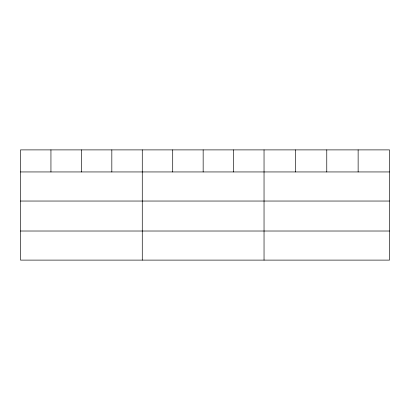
<?xml version="1.0" encoding="UTF-8"?>
<svg xmlns="http://www.w3.org/2000/svg" width="410" height="410" viewBox="0 0 410 410"><rect width="100%" height="100%" fill="white"/><g stroke="black" fill="none" stroke-linecap="round" stroke-linejoin="round"><path stroke-width="0.61" d="M389.5 201.038L389.5 149.891L20.5 149.891L20.5 260.109L389.5 260.109L389.5 201.038L20.5 201.038M20.5 171.944L389.5 171.944M20.5 231.014L389.5 231.014M358.135 149.891L358.135 171.944M326.77 149.891L326.77 171.944M295.405 149.891L295.405 171.944M264.04 149.891L264.04 260.109M233.597 149.891L233.597 171.944M203.155 149.891L203.155 171.944M172.712 149.891L172.712 171.944M142.27 149.891L142.27 260.109M111.827 149.891L111.827 171.944M81.385 149.891L81.385 171.944M50.942 149.891L50.942 171.944"/></g></svg>
